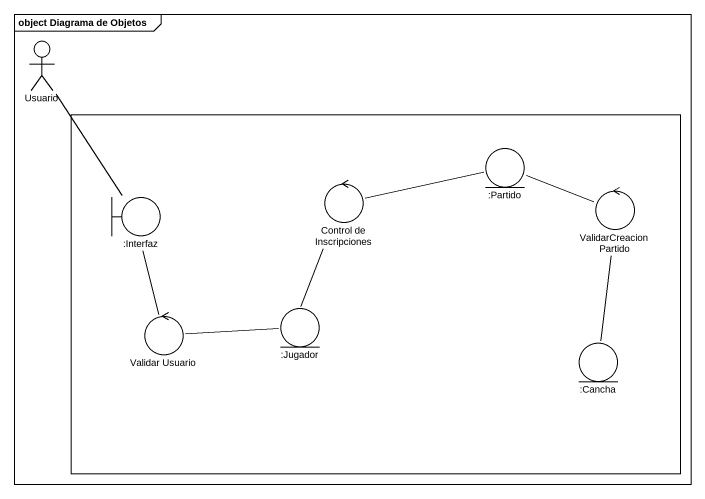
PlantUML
@startuml
mainframe object Diagrama de Objetos
actor Usuario
rectangle " " as rectangle1 {
  entity ":Partido" as Partido
  boundary ":Interfaz" as Interfaz
  control "Control de Inscripciones" as Control_de_Inscripciones
  control ValidarCreacionPartido
  control "Validar Usuario" as Validar_Usuario
  entity ":Jugador" as Jugador
  entity ":Cancha" as Cancha
}
Usuario -- Interfaz
Partido -right- ValidarCreacionPartido
Interfaz -- Validar_Usuario
Control_de_Inscripciones -right- Partido
ValidarCreacionPartido -- Cancha
Validar_Usuario -right- Jugador
Jugador -up- Control_de_Inscripciones
@enduml
